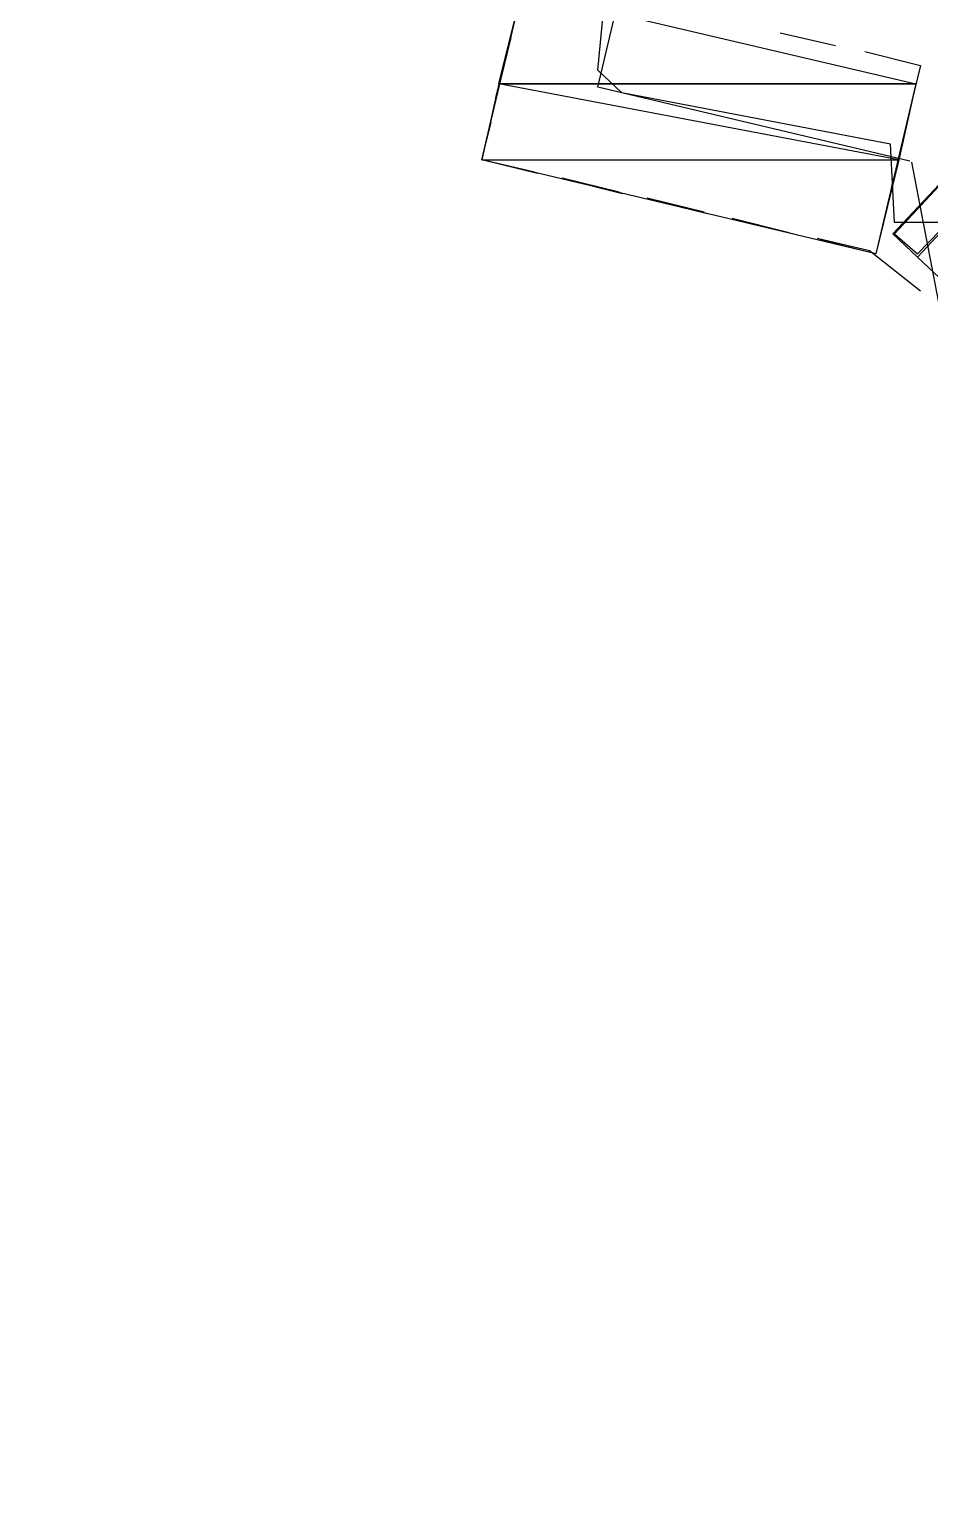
# Model space of a CAD drawing. Header units: feet. Extents: x -84 to 198, y -22 to 181.
# Drawn here: x 109.49 to 117.27, y 47.6 to 60.16 of the extents above; entities that cross this region are included whole.
import ezdxf

# ---------------------------------------------------------------- set-up
doc = ezdxf.new("R2010")
doc.units = ezdxf.units.FT
for name, color, linetype in [('A-AREA-COMUN', 252, 'CONTINUOUS'), ('A-LINEA', 7, 'CONTINUOUS'), ('A-MURO-CONCRETO', 8, 'CONTINUOUS')]:
    doc.layers.add(name, color=color, linetype=linetype)

msp = doc.modelspace()

# ---------------------------------------------------------------- linework, layer by layer
at = {"layer": 'A-AREA-COMUN'}
msp.add_lwpolyline([(106.16, 44.2489), (119.76, 41.0489), (119.84, 40.32), (122.08, 39.8756), (122.112, 39.6444), (122.48, 39.5556), (123.36, 42.3644), (123.712, 45.6), (123.712, 46.6489), (123.12, 50.24), (122.112, 52.8533), (121.792, 52.96), (121.792, 53.4933), (120.16, 55.9289), (119.76, 55.9644), (119.712, 56.4444), (117.568, 58.4889), (116.96, 58.4889), (116.928, 59.1644), (114.608, 59.6089), (114.4, 59.8044), (114.528, 61.12)], dxfattribs=at)
at = {"layer": 'A-LINEA'}
for p, q in [((113.52, 59.5644), (113.64, 60.0444)), ((113.5333, 59.5911), (113.6533, 60.0844)), ((115.9733, 60.1244), (116.4533, 60.0178)), ((117.0533, 59.2711), (116.9333, 58.7911)), ((121.3249, 37.0601), (117.1103, 59.0105)), ((114.5867, 58.7511), (114.0933, 58.8711)), ((114.6133, 58.7378), (114.1333, 58.8578)), ((115.32, 58.5778), (114.8267, 58.6978)), ((115.3467, 58.5644), (114.8533, 58.6844)), ((116.88, 58.5511), (116.8, 58.2178)), ((116.04, 58.4044), (115.56, 58.5244)), ((116.08, 58.3911), (115.5867, 58.5111)), ((116.8, 58.2178), (116.32, 58.3378)), ((117.16, 58.1911), (119.48, 55.9911))]:
    msp.add_line(p, q, dxfattribs=at)
for points in [[(117.0933, 59.0178), (114.4, 59.6578), (118.2, 75.6978), (122, 91.7511), (124.68, 91.1111)], [(117.1467, 59.6844), (116.8, 58.2178), (113.4, 59.0311), (113.7467, 60.4844), (117.1467, 59.6844)], [(116.7067, 59.9644), (117.1867, 59.8444), (117.1067, 59.5244)], [(113.88, 58.9111), (113.4, 59.0311), (113.48, 59.3511)], [(113.8533, 58.9244), (113.4, 59.0311), (113.4667, 59.3111)], [(116.9467, 58.3911), (117.16, 58.1911), (117.56, 58.6178), (117.3467, 58.8178), (116.9467, 58.3911)], [(116.96, 58.3911), (117.16, 58.2178), (117.5467, 58.6178), (117.3467, 58.8044), (116.96, 58.3911)], [(117.1867, 57.8978), (116.7467, 58.2444), (116.2933, 58.3511)]]:
    msp.add_lwpolyline(points, dxfattribs=at)
at = {"layer": 'A-MURO-CONCRETO'}
for points in [[(113.7467, 60.4844), (117.1467, 59.6844), (113.5467, 59.6844), (113.7467, 60.4844), (113.7467, 60.4844)], [(113.5467, 59.6844), (113.4, 59.0311), (117, 59.0311), (113.5467, 59.6844)], [(113.5467, 59.6844), (117.1467, 59.6844), (117, 59.0311), (113.5467, 59.6844), (113.5467, 59.6844)], [(113.4, 59.0311), (117, 59.0311), (116.8, 58.2178), (113.4, 59.0311), (113.4, 59.0311)]]:
    msp.add_lwpolyline(points, dxfattribs=at)

doc.saveas('drawing.dxf')
